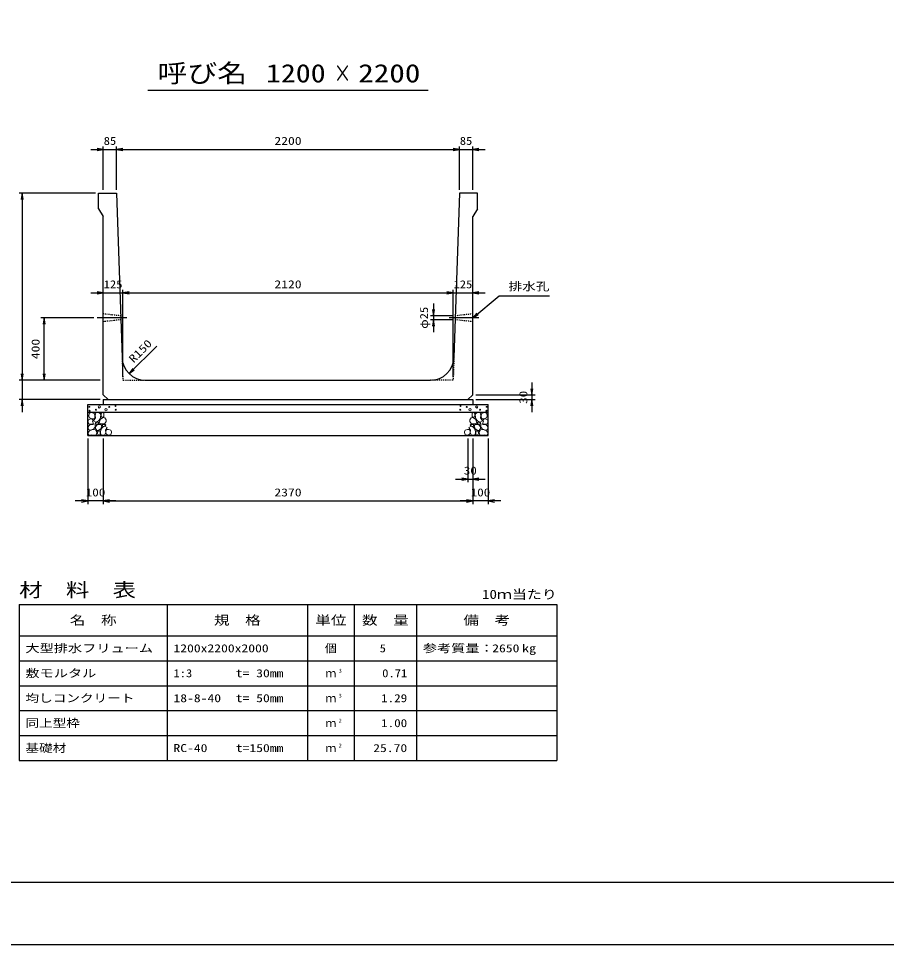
# Model space of a CAD drawing. Units: millimetres at full size. Extents: x 0 to 16820, y 0 to 11880.
# Drawn here: x 5681 to 11250, y 0 to 5940 of the extents above; entities that cross this region are included whole.
import ezdxf
from ezdxf.enums import TextEntityAlignment as Align

# ---------------------------------------------------------------- set-up
doc = ezdxf.new("R2010")
doc.units = ezdxf.units.MM
doc.linetypes.add('CHAIN', pattern=[18.5, 12, -1.5, 3.5, -1.5])
doc.linetypes.add('DASHED_SPACED', pattern=[12, 6, -6])
for name, color, linetype, lineweight in [('0_2', 7, 'Continuous', 25), ('D-BMK', 2, 'CHAIN', 25), ('D-DCR-HCHn', 4, 'Continuous', 9), ('D-MTR-FRAM', 7, 'Continuous', 25), ('D-MTR-LINE', 7, 'Continuous', 25), ('D-STR-DIM', 7, 'Continuous', 25), ('D-STR-STRn', 1, 'Continuous', 25), ('D-TTL', 2, 'Continuous', 25), ('D-TTL-TXT', 7, 'Continuous', 25)]:
    doc.layers.add(name, color=color, linetype=linetype, lineweight=lineweight)
doc.layers.add('D-MTR', color=7, linetype='Continuous')
doc.layers.add('D-MTR-TXT', color=7, linetype='Continuous')
doc.styles.add('ＭＳ ゴシック', font='')
doc.styles.get('ＭＳ ゴシック').set_extended_font_data('MS Gothic')

# ---------------------------------------------------------------- blocks, each defined once
blk = doc.blocks.new('open_arrow')
at = {"color": 0, "linetype": 'Continuous', "lineweight": -2}
blk.add_lwpolyline([(7.5, 1.25), (0, 0), (7.5, -1.25)], dxfattribs=at)

msp = doc.modelspace()

# ---------------------------------------------------------------- linework, layer by layer
at = {"layer": '0_2'}
msp.add_lwpolyline([(8595, 4020), (8765, 4160), (8805, 4160), (9087.944, 4160)], dxfattribs=at)
at = {"layer": 'D-BMK'}
for p, q in [((6376.667, 4020), (6185, 4020)), ((8635, 4020), (8443.333, 4020))]:
    msp.add_line(p, q, dxfattribs=at)
at = {"layer": 'D-DCR-HCHn'}
for points in [[(6163.399, 3408.696), (6147.796, 3412.163), (6133.928, 3405.228), (6132.194, 3389.626), (6135.661, 3377.491), (6152.997, 3372.29), (6165.132, 3372.29), (6170.333, 3380.958), (6170.333, 3400.028)], [(6177.267, 3410.429), (6172.067, 3394.827), (6173.8, 3377.491), (6161.665, 3358.421), (6177.267, 3349.753), (6194.603, 3358.421), (6205.005, 3372.29), (6208.472, 3394.827), (6205.005, 3406.962), (6194.603, 3412.163)], [(6210.206, 3406.962), (6210.206, 3386.159), (6218.874, 3380.958), (6227.542, 3386.159), (6229.275, 3398.294), (6227.542, 3408.696), (6215.407, 3412.163)], [(8609.794, 3406.962), (8609.794, 3386.159), (8601.126, 3380.958), (8592.458, 3386.159), (8590.725, 3398.294), (8592.458, 3408.696), (8604.593, 3412.163)], [(8642.733, 3410.429), (8647.933, 3394.827), (8646.2, 3377.491), (8658.335, 3358.421), (8642.733, 3349.753), (8625.397, 3358.421), (8614.995, 3372.29), (8611.528, 3394.827), (8614.995, 3406.962), (8625.397, 3412.163)], [(8656.601, 3408.696), (8672.204, 3412.163), (8686.072, 3405.228), (8687.806, 3389.626), (8684.339, 3377.491), (8667.003, 3372.29), (8654.868, 3372.29), (8649.667, 3380.958), (8649.667, 3400.028)], [(6130.46, 3365.356), (6125.26, 3349.753), (6132.194, 3339.352), (6149.53, 3337.618), (6161.366, 3342.699), (6156.464, 3354.954), (6159.932, 3361.889), (6152.997, 3368.823), (6142.596, 3372.29)], [(6163.366, 3307.757), (6176.208, 3327.019), (6174.603, 3331.834), (6156.946, 3336.65), (6140.894, 3335.045), (6129.658, 3325.414), (6128.052, 3314.177), (6129.658, 3302.941), (6142.499, 3299.731)], [(6180.735, 3349.753), (6172.067, 3342.819), (6175.534, 3337.618), (6187.669, 3337.618), (6192.87, 3339.352), (6196.337, 3346.286), (6191.136, 3351.487)], [(6208.311, 3307.757), (6216.337, 3327.019), (6209.916, 3335.045), (6190.654, 3335.045), (6182.628, 3331.834), (6174.603, 3320.598), (6174.603, 3310.967), (6182.628, 3298.125), (6192.259, 3296.52)], [(6206.739, 3368.823), (6198.071, 3348.02), (6205.005, 3339.352), (6225.808, 3339.352), (6234.476, 3342.819), (6243.144, 3354.954), (6243.144, 3365.356), (6234.476, 3379.224), (6224.074, 3380.958)], [(6232.389, 3325.414), (6240.415, 3331.834), (6237.204, 3336.65), (6225.968, 3336.65), (6221.153, 3335.045), (6217.942, 3328.624), (6222.758, 3323.808)], [(8613.261, 3368.823), (8621.929, 3348.02), (8614.995, 3339.352), (8594.192, 3339.352), (8585.524, 3342.819), (8576.856, 3354.954), (8576.856, 3365.356), (8585.524, 3379.224), (8595.926, 3380.958)], [(8587.611, 3325.414), (8579.585, 3331.834), (8582.796, 3336.65), (8594.032, 3336.65), (8598.847, 3335.045), (8602.058, 3328.624), (8597.242, 3323.808)], [(8611.689, 3307.757), (8603.663, 3327.019), (8610.084, 3335.045), (8629.346, 3335.045), (8637.372, 3331.834), (8645.397, 3320.598), (8645.397, 3310.967), (8637.372, 3298.125), (8627.741, 3296.52)], [(8639.265, 3349.753), (8647.933, 3342.819), (8644.466, 3337.618), (8632.331, 3337.618), (8627.13, 3339.352), (8623.663, 3346.286), (8628.864, 3351.487)], [(8656.634, 3307.757), (8643.792, 3327.019), (8645.397, 3331.834), (8663.054, 3336.65), (8679.106, 3335.045), (8690.342, 3325.414), (8691.948, 3314.177), (8690.342, 3302.941), (8677.501, 3299.731)], [(8689.54, 3365.356), (8694.74, 3349.753), (8687.806, 3339.352), (8670.47, 3337.618), (8658.634, 3342.699), (8663.536, 3354.954), (8660.068, 3361.889), (8667.003, 3368.823), (8677.404, 3372.29)], [(6169.787, 3267.627), (6181.023, 3272.443), (6184.234, 3288.494), (6177.813, 3299.731), (6166.577, 3302.941), (6152.13, 3301.336), (6136.078, 3294.915), (6128.052, 3285.284), (6128.052, 3274.048), (6132.868, 3267.627), (6152.13, 3269.232)], [(6205.101, 3272.443), (6205.101, 3291.705), (6197.075, 3296.52), (6189.049, 3291.705), (6187.444, 3280.469), (6189.049, 3270.837), (6200.285, 3267.627)], [(6235.599, 3269.232), (6240.415, 3283.679), (6238.81, 3299.731), (6250.046, 3317.388), (6235.599, 3325.414), (6219.548, 3317.388), (6209.916, 3304.546), (6206.706, 3283.679), (6209.916, 3272.443), (6219.548, 3267.627)], [(6248.441, 3270.837), (6262.887, 3267.627), (6275.729, 3274.048), (6277.334, 3288.494), (6274.124, 3299.731), (6258.072, 3304.546), (6246.836, 3304.546), (6242.02, 3296.52), (6242.02, 3278.863)], [(8571.559, 3270.837), (8557.113, 3267.627), (8544.271, 3274.048), (8542.666, 3288.494), (8545.876, 3299.731), (8561.928, 3304.546), (8573.164, 3304.546), (8577.98, 3296.52), (8577.98, 3278.863)], [(8584.401, 3269.232), (8579.585, 3283.679), (8581.19, 3299.731), (8569.954, 3317.388), (8584.401, 3325.414), (8600.452, 3317.388), (8610.084, 3304.546), (8613.294, 3283.679), (8610.084, 3272.443), (8600.452, 3267.627)], [(8614.899, 3272.443), (8614.899, 3291.705), (8622.925, 3296.52), (8630.951, 3291.705), (8632.556, 3280.469), (8630.951, 3270.837), (8619.715, 3267.627)], [(8650.213, 3267.627), (8638.977, 3272.443), (8635.766, 3288.494), (8642.187, 3299.731), (8653.423, 3302.941), (8667.87, 3301.336), (8683.922, 3294.915), (8691.948, 3285.284), (8691.948, 3274.048), (8687.132, 3267.627), (8667.87, 3269.232)]]:
    msp.add_lwpolyline(points, close=True, dxfattribs=at)
for centre, radius in [((6135.727, 3448.955), 3), ((6198.336, 3448.955), 7.5), ((6262.708, 3448.164), 3), ((6303.131, 3455.006), 3), ((8516.869, 3455.006), 3), ((8557.292, 3448.164), 3), ((8621.664, 3448.955), 7.5), ((8684.273, 3448.955), 3), ((6136.869, 3423.91), 3), ((6177.292, 3430.752), 3), ((6241.664, 3429.961), 7.5), ((6304.273, 3429.961), 3), ((8515.727, 3429.961), 3), ((8578.336, 3429.961), 7.5), ((8642.708, 3430.752), 3), ((8683.131, 3423.91), 3)]:
    msp.add_circle(centre, radius, dxfattribs=at)
at = {"layer": 'D-MTR-FRAM'}
for p, q in [((5685, 2180), (9135, 2180)), ((5685, 2180), (5685, 1180)), ((9135, 2180), (9135, 1180)), ((5685, 1180), (9135, 1180))]:
    msp.add_line(p, q, dxfattribs=at)
at = {"layer": 'D-MTR-LINE'}
for p, q in [((6635, 2180), (6635, 1180)), ((7535, 2180), (7535, 1180)), ((7835, 2180), (7835, 1180)), ((8235, 2180), (8235, 1180)), ((5685, 1980), (9135, 1980)), ((5685, 1820), (9135, 1820)), ((5685, 1660), (9135, 1660)), ((5685, 1500), (9135, 1500)), ((5685, 1340), (9135, 1340))]:
    msp.add_line(p, q, dxfattribs=at)
at = {"layer": 'D-STR-DIM'}
for p, q in [((6225, 4840), (6225, 5120)), ((6310, 4840), (6310, 5120)), ((6310, 4840), (6310, 5120)), ((8510, 4840), (8510, 5120)), ((8510, 4840), (8510, 5120)), ((8595, 4840), (8595, 5120)), ((6145, 5100), (6390, 5100)), ((6310, 5100), (8510, 5100)), ((8430, 5100), (8675, 5100)), ((6175, 4820), (5685, 4820)), ((5705, 4820), (5705, 3620)), ((6145, 4180), (6430, 4180)), ((6350, 3640), (6350, 4200)), ((6350, 3640), (6350, 4200)), ((6350, 4180), (8470, 4180)), ((8390, 4180), (8675, 4180)), ((8470, 3640), (8470, 4200)), ((8470, 3640), (8470, 4200)), ((8343.333, 4112.5), (8343.333, 3927.5)), ((6165, 4020), (5825, 4020)), ((5845, 3620), (5845, 4020)), ((8463.75, 4032.5), (8323.333, 4032.5)), ((8462.917, 4007.5), (8323.333, 4007.5)), ((6390.799, 3662.182), (6567.576, 3838.958)), ((5705, 3700), (5705, 3415)), ((6205, 3620), (5685, 3620)), ((6205, 3620), (5685, 3620)), ((6205, 3620), (5825, 3620)), ((8975, 3605), (8975, 3415)), ((8615, 3525), (8995, 3525)), ((6205, 3495), (5685, 3495)), ((8615, 3495), (8995, 3495)), ((6125, 3245), (6125, 2825)), ((6225, 3245), (6225, 2825)), ((6225, 3245), (6225, 2825)), ((8565, 3245), (8565, 2965)), ((8595, 3245), (8595, 2825)), ((8595, 3245), (8595, 2825)), ((8595, 3245), (8595, 2965)), ((8695, 3245), (8695, 2825)), ((8485, 2985), (8675, 2985)), ((6305, 2845), (6045, 2845)), ((6225, 2845), (8595, 2845)), ((8775, 2845), (8515, 2845))]:
    msp.add_line(p, q, dxfattribs=at)
at = {"layer": 'D-STR-STRn'}
for p, q in [((6195, 4820), (6310, 4820)), ((6195, 4720), (6195, 4820)), ((6310, 4820), (6345.167, 3765.003)), ((8510, 4820), (8474.833, 3765.003)), ((8625, 4820), (8510, 4820)), ((8625, 4720), (8625, 4820)), ((6195, 4720), (6225, 4670)), ((8625, 4720), (8595, 4670)), ((6225, 3525), (6225, 4670)), ((8595, 3525), (8595, 4670)), ((6495.083, 3620), (8324.917, 3620)), ((6225, 3525), (6255, 3495)), ((8595, 3525), (8565, 3495)), ((6125, 3265), (6125, 3465)), ((6125, 3465), (8695, 3465)), ((6225, 3495), (8595, 3495)), ((6225, 3495), (6225, 3465)), ((8595, 3495), (8595, 3465)), ((8695, 3265), (8695, 3465)), ((6125, 3415), (8695, 3415)), ((6125, 3265), (8695, 3265))]:
    msp.add_line(p, q, dxfattribs=at)
at = {"layer": 'D-STR-STRn', "color": 2, "linetype": 'DASHED_SPACED'}
for p, q in [((6336.25, 4032.5), (6225, 4045)), ((8595, 4045), (8483.75, 4032.5)), ((6337.083, 4007.5), (6225, 3995)), ((8595, 3995), (8482.917, 4007.5)), ((6345.167, 3765.003), (6350, 3620)), ((8474.833, 3765.003), (8470, 3620)), ((6350, 3620), (6495.083, 3620)), ((8470, 3620), (8324.917, 3620))]:
    msp.add_line(p, q, dxfattribs=at)
at = {"layer": 'D-STR-STRn'}
for centre, start, end in [((6495.083, 3770), 181.90915, 270), ((8324.917, 3770), 270, 358.09085)]:
    msp.add_arc(centre, 150, start, end, dxfattribs=at)
at = {"layer": 'D-TTL'}
for points in [[(0, 0), (16820, 0), (16820, 11880), (0, 11880)], [(400, 400), (16420, 400), (16420, 11480), (400, 11480)]]:
    msp.add_lwpolyline(points, close=True, dxfattribs=at)
at = {"layer": 'D-TTL-TXT'}
msp.add_line((6510, 5480), (8310, 5480), dxfattribs=at)

# ---------------------------------------------------------------- block references
at = {"layer": '0_2', "xscale": 5.33, "yscale": 5.33, "rotation": 39.5}
msp.add_blockref('open_arrow', (8595, 4020), dxfattribs=at)
at = {"layer": 'D-STR-DIM', "xscale": 5.33, "yscale": 5.33}
for p, rotation in [((6225, 5100), 180), ((8510, 5100), 180), ((8510, 5100), 180), ((5705, 4820), 270), ((6225, 4180), 180), ((8470, 4180), 180), ((8470, 4180), 180), ((8343.333, 4032.5), 90), ((5845, 4020), 270), ((8343.333, 4007.5), 270), ((6390.799, 3662.182), 45), ((5705, 3620), 90), ((5705, 3620), 90), ((5845, 3620), 90), ((8975, 3525), 90), ((5705, 3495), 270), ((8975, 3495), 270), ((8565, 2985), 180), ((6125, 2845), 180), ((8595, 2845), 180), ((8595, 2845), 180)]:
    msp.add_blockref('open_arrow', p, dxfattribs=dict(at, rotation=rotation))
for p in [(6310, 5100), (6310, 5100), (8595, 5100), (6350, 4180), (6350, 4180), (8595, 4180), (8595, 2985), (6225, 2845), (6225, 2845), (8695, 2845)]:
    msp.add_blockref('open_arrow', p, dxfattribs=at)

# ---------------------------------------------------------------- texts
at = {"layer": '0_2', "style": 'ＭＳ ゴシック', "width": 1.25}
msp.add_text('排水孔', height=51.32, dxfattribs=at).set_placement((8825, 4180), align=Align.BOTTOM_LEFT)
at = {"layer": 'D-MTR', "style": 'ＭＳ ゴシック', "width": 1.25}
msp.add_text('材\u3000料\u3000表', height=87.98, dxfattribs=at).set_placement((5685, 2204), align=Align.BOTTOM_LEFT)
at = {"layer": 'D-MTR', "style": 'ＭＳ ゴシック', "width": 1.2}
msp.add_text('10ｍ当たり', height=58.65, dxfattribs=at).set_placement((9135, 2199.333), align=Align.BOTTOM_RIGHT)
at = {"layer": 'D-MTR-TXT', "style": 'ＭＳ ゴシック'}
for s, height, width, p in [('名\u3000称', 58.65, 1.25, (6160, 2080)), ('規\u3000格', 58.65, 1.25, (7085, 2080)), ('単位', 58.65, 1.25, (7685, 2080)), ('数\u3000量', 58.65, 1.25, (8035, 2080)), ('備\u3000考', 58.65, 1.25, (8685, 2080)), ('個', 51.32, 1.1, (7685, 1900))]:
    msp.add_text(s, height=height, dxfattribs=dict(at, width=width)).set_placement(p, align=Align.MIDDLE_CENTER)
for s, width, p in [('大型排水フリューム', 1.3, (5725, 1900)), ('1200x2200x2000', 1.25, (6675, 1900)), ('参考質量：    kg', 1.3, (8275, 1900)), ('敷モルタル', 1.3, (5725, 1740)), ('1:3', 1.15, (6675, 1740)), ('t= 30mm', 1.25, (7075, 1740)), ('均しコンクリート', 1.25, (5725, 1580)), ('18-8-40', 1.25, (6675, 1580)), ('t= 50mm', 1.25, (7075, 1580)), ('同上型枠', 1.25, (5725, 1420)), ('基礎材', 1.25, (5725, 1260)), ('RC-40', 1.25, (6675, 1260)), ('t=150mm', 1.25, (7075, 1260))]:
    msp.add_text(s, height=51.32, dxfattribs=dict(at, width=width)).set_placement(p, align=Align.MIDDLE_LEFT)
for s, width, p in [('5', 1.15, (8038.553, 1900)), ('2650', 1.25, (8895, 1900)), ('0.71', 1.15, (8175, 1740)), ('1.29', 1.2, (8175, 1580)), ('1.00', 1.2, (8175, 1420)), ('25.70', 1.25, (8175, 1260))]:
    msp.add_text(s, height=51.32, dxfattribs=dict(at, width=width)).set_placement(p, align=Align.MIDDLE_RIGHT)
for p in [(7685, 1740), (7685, 1580), (7685, 1420), (7685, 1260)]:
    msp.add_text('ｍ', height=51.32, dxfattribs=at).set_placement(p, align=Align.MIDDLE_CENTER)
at = {"layer": 'D-MTR-TXT', "style": 'ＭＳ ゴシック', "width": 1.15}
for s, p in [('3', (7735, 1735.333)), ('3', (7735, 1575.333)), ('2', (7735, 1415.333)), ('2', (7735, 1255.333))]:
    msp.add_text(s, height=25.66, dxfattribs=at).set_placement(p, align=Align.BOTTOM_LEFT)
at = {"layer": 'D-STR-DIM', "style": 'ＭＳ ゴシック'}
for s, width, p in [('85', 1.15, (6267.5, 5155)), ('2200', 1.25, (7410, 5155)), ('85', 1.15, (8552.5, 5155)), ('125', 1.15, (6287.5, 4235)), ('2120', 1.25, (7410, 4235)), ('125', 1.15, (8532.5, 4235)), ('30', 1.2, (8580, 3040)), ('100', 1.2, (6175, 2900)), ('2370', 1.25, (7410, 2900)), ('100', 1.2, (8645, 2900))]:
    msp.add_text(s, height=51.32, dxfattribs=dict(at, width=width)).set_placement(p, align=Align.MIDDLE_CENTER)
for s, width, p in [('φ25', 1.15, (8282.648, 4020)), ('400', 1.25, (5790, 3820)), ('30', 1.2, (8920, 3510))]:
    msp.add_text(s, height=51.32, rotation=90, dxfattribs=dict(at, width=width)).set_placement(p, align=Align.MIDDLE_CENTER)
at = {"layer": 'D-STR-DIM', "style": 'ＭＳ ゴシック', "width": 1.25}
msp.add_text('R150', height=51.32, rotation=45, dxfattribs=at).set_placement((6429.739, 3716.207), align=Align.BOTTOM_LEFT)
at = {"layer": 'D-TTL-TXT', "style": 'ＭＳ ゴシック'}
for s, width, p in [('呼び名', 1.2, (6860, 5495)), ('1200', 1.2, (7460, 5495)), ('2200', 1.25, (8060, 5495)), ('×', 0.7, (7760, 5495))]:
    msp.add_text(s, height=117.3, dxfattribs=dict(at, width=width)).set_placement(p, align=Align.BOTTOM_CENTER)

doc.saveas('drawing.dxf')
